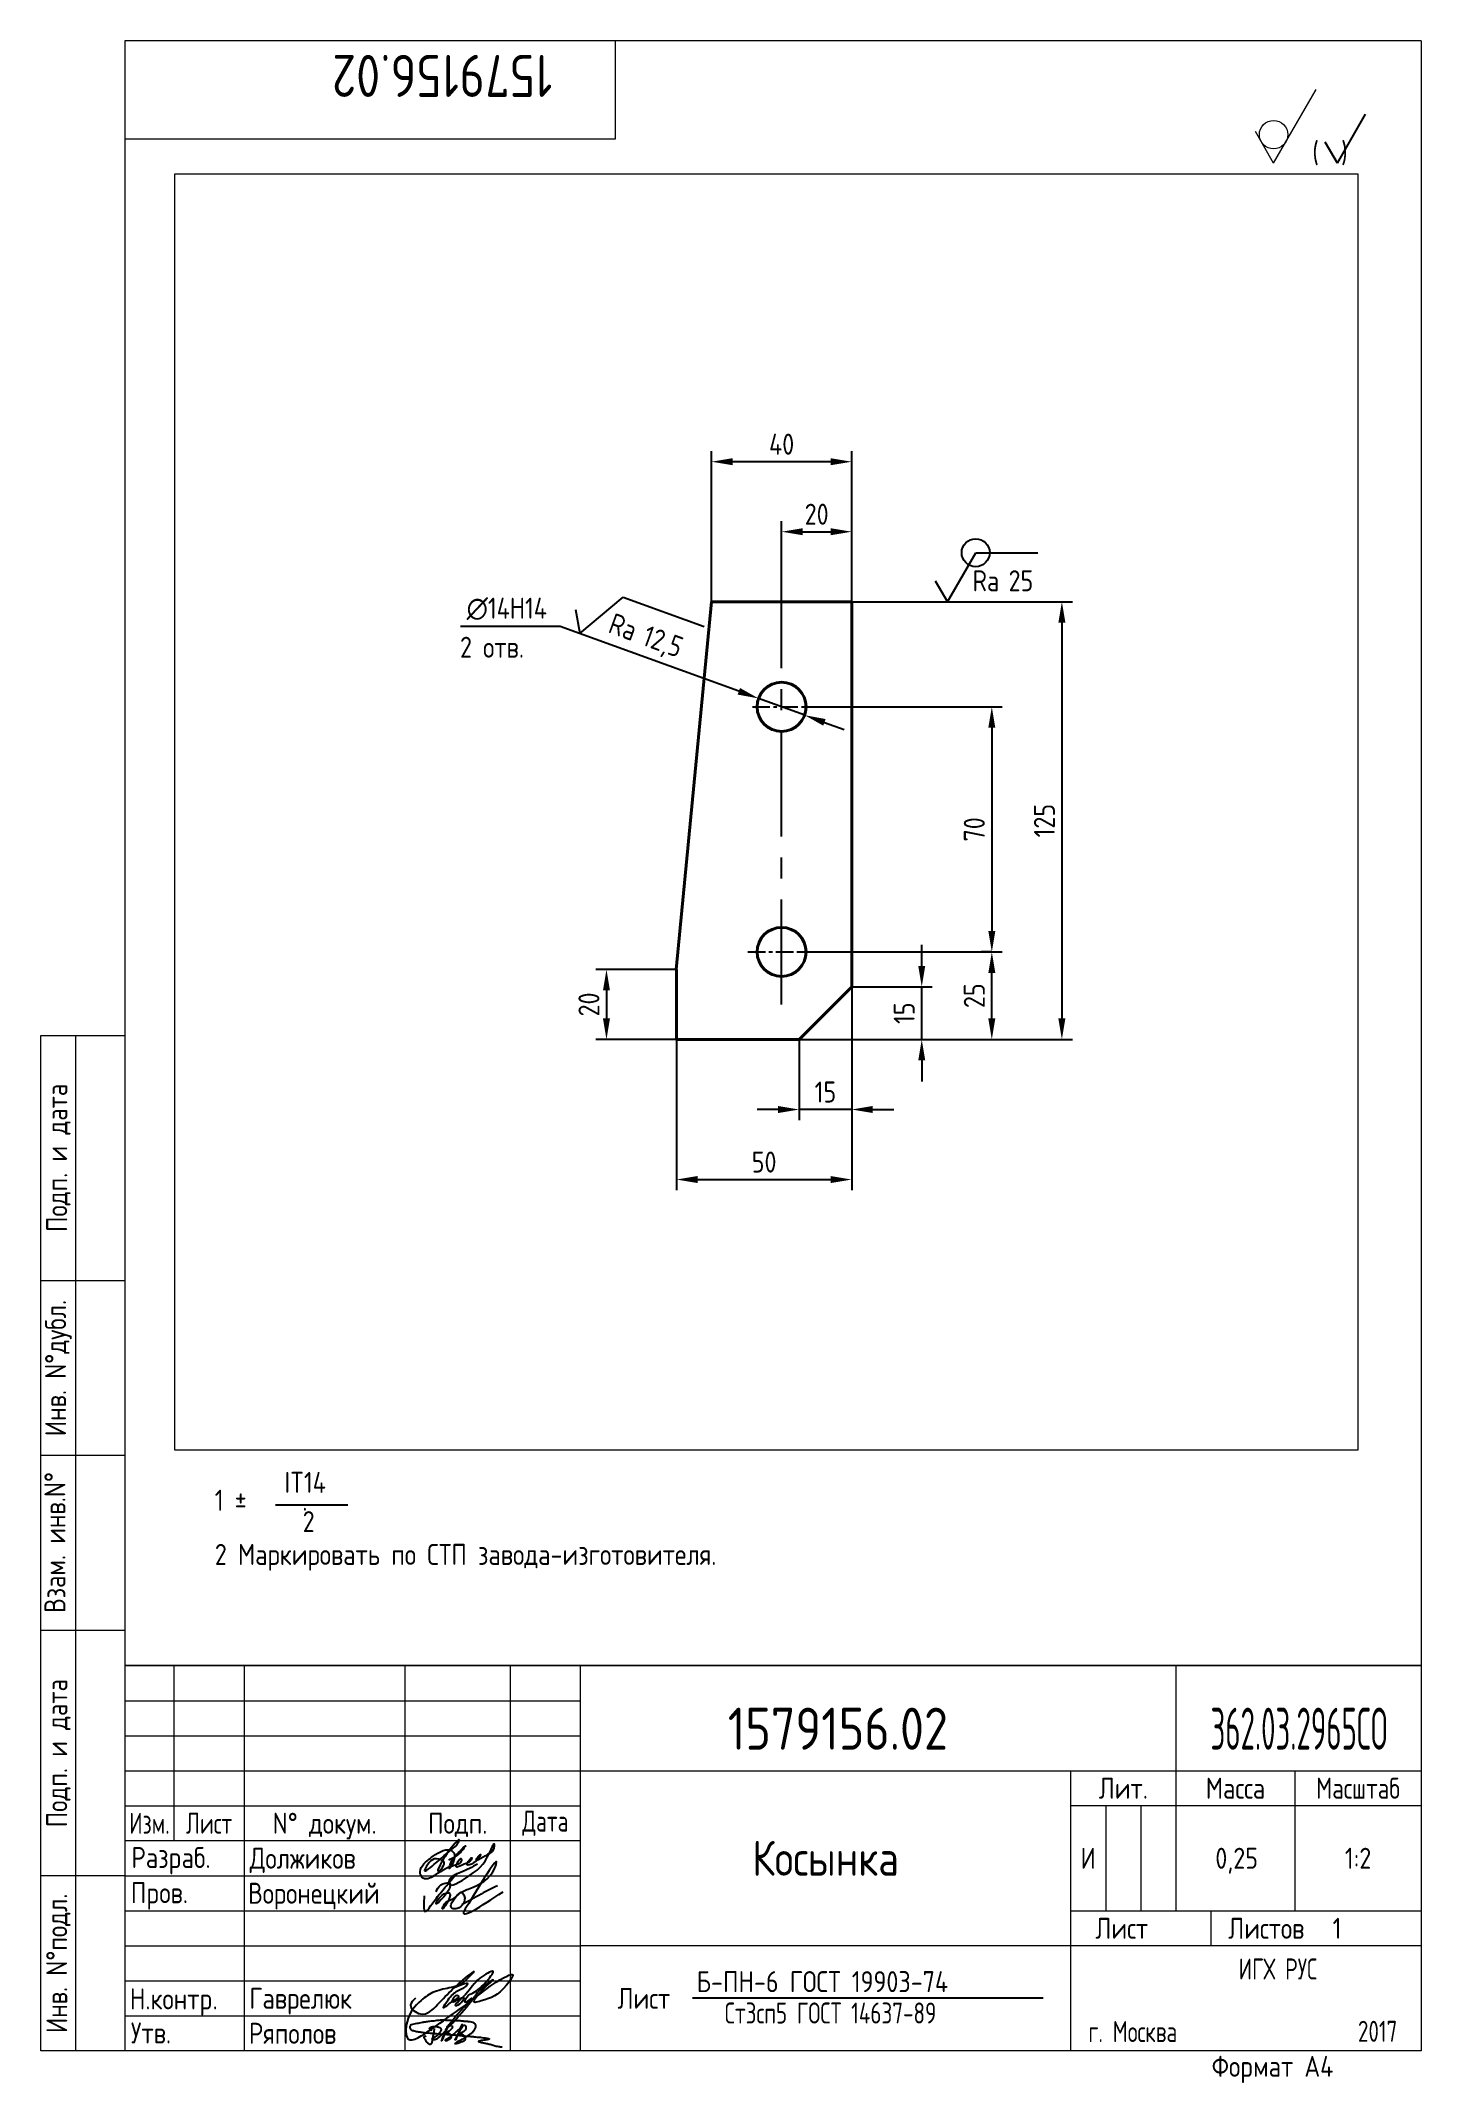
# Paper-space layout 'Лист1 (2)' of a CAD drawing. Header units: millimetres. Extents: x 12 to 209, y -1 to 291.
# The model-space entities are those that its viewports show. They can reach past a viewport. Long polylines and large blocks are cut down to what shows.
import ezdxf
from ezdxf.enums import TextEntityAlignment as Align

# ---------------------------------------------------------------- set-up
doc = ezdxf.new("R2010")
doc.units = ezdxf.units.MM
doc.linetypes.add('CENTER', pattern=[2, 1.25, -0.25, 0.25, -0.25])
doc.layers.add('AM_VIEWS', color=1, linetype='Continuous', lineweight=25, plot=False)
for name, color, linetype in [('Bord', 1, 'Continuous'), ('CEN', 5, 'CENTER'), ('DIM', 7, 'Continuous'), ('HATCH', 2, 'Continuous'), ('Text', 3, 'Continuous'), ('Textb', 6, 'Continuous')]:
    doc.layers.add(name, color=color, linetype=linetype)
doc.layers.add('Cont', color=6, linetype='Continuous', lineweight=40)
doc.styles.add('Style1', font='romans.shx', dxfattribs={"width": 0.8})
doc.dimstyles.new('LIN2', dxfattribs={"dimscale": 2, "dimtxt": 3, "dimasz": 3, "dimexe": 1.5, "dimexo": 0, "dimgap": 1, "dimtad": 1, "dimdec": 0, "dimzin": 12, "dimdsep": 46, "dimtxsty": 'Style1', "dimcen": 0, "dimclrt": 3, "dimadec": 0, "dimazin": 0, "dimtfac": 1, "dimtdec": 0, "dimtofl": 0, "dimtmove": 1, "dimatfit": 3, "dimfxl": 1, "dimtolj": 1, "dimtzin": 12, "dimarcsym": 0})
doc.dimstyles.new('LIN_2', dxfattribs={"dimscale": 2, "dimtxt": 3, "dimasz": 3, "dimexe": 1.5, "dimexo": 0, "dimgap": 1, "dimtad": 1, "dimzin": 13, "dimdsep": 46, "dimtxsty": 'Style1', "dimcen": 0, "dimclrt": 3, "dimadec": 0, "dimazin": 0, "dimtfac": 1, "dimtmove": 0, "dimatfit": 3, "dimfxl": 1, "dimtolj": 1, "dimtzin": 13, "dimarcsym": 0})

# ---------------------------------------------------------------- blocks, each defined once
blk = doc.blocks.new('A4')
at = {"layer": 'Bord', "lineweight": 18}
for p, q in [((20, 55), (85, 55)), ((20, 50), (85, 50)), ((20, 45), (85, 45)), ((160, 40), (160, 25)), ((165, 40), (165, 25)), ((20, 30), (85, 30)), ((20, 25), (85, 25)), ((20, 20), (85, 20)), ((20, 15), (85, 15)), ((20, 10), (85, 10))]:
    blk.add_line(p, q, dxfattribs=at)
at = {"layer": 'Cont', "lineweight": 18}
for p, q in [((205, 292), (20, 292)), ((20, 292), (20, 5)), ((90, 278), (90, 292)), ((205, 292), (205, 5)), ((20, 278), (90, 278)), ((8, 5), (8, 150)), ((8, 150), (20, 150)), ((13, 5), (13, 150)), ((8, 115), (20, 115)), ((20, 90), (8, 90)), ((20, 65), (8, 65)), ((205, 60), (20, 60)), ((20, 60), (205, 60)), ((27, 60), (27, 35)), ((37, 60), (37, 5)), ((60, 5), (60, 60)), ((75, 60), (75, 5)), ((85, 5), (85, 60)), ((170, 60), (170, 25)), ((85, 45), (205, 45)), ((155, 5), (155, 45)), ((187, 25), (187, 45)), ((20, 40), (85, 40)), ((205, 40), (155, 40)), ((85, 35), (20, 35)), ((20, 30), (8, 30)), ((155, 25), (205, 25)), ((175, 25), (175, 20)), ((205, 20), (85, 20)), ((20, 5), (8, 5)), ((205, 5), (20, 5))]:
    blk.add_line(p, q, dxfattribs=at)
at = {"layer": 'Text', "lineweight": 18, "style": 'Style1', "width": 0.8}
for s, p in [('Подп. и дата', (10.5, 132.5)), ('Инв. N%%dдубл.', (10.5, 102.5)), ('Взам. инв.N%%d ', (10, 78.38)), ('Подп. и дата', (10.5, 47.5)), ('Инв. N%%dподл.', (10.5, 17.5))]:
    blk.add_text(s, height=3, rotation=90, dxfattribs=at).set_placement(p, align=Align.MIDDLE)
at = {"layer": 'Text', "lineweight": 18, "style": 'Style1'}
for s, width, p in [('Лит.', 0.8, (162.5, 42.5)), ('Масса', 0.8, (178.5, 42.5)), ('Масштаб', 0.75, (196, 42.5)), ('Изм.', 0.7, (23.5, 37.5)), ('Лист', 0.7, (32, 37.5)), ('N%%d докум.', 0.8, (48.5, 37.5)), ('Подп.', 0.8, (67.5, 37.5)), ('Лист', 0.8, (162.27, 22.5)), ('Листов', 0.8, (182.9, 22.5))]:
    blk.add_text(s, height=3, dxfattribs=dict(at, width=width)).set_placement(p, align=Align.MIDDLE_CENTER)
at = {"layer": 'Text', "lineweight": 18, "style": 'Style1', "width": 0.7}
for s, p in [('Дата', (80, 37.5)), ('ИГХ РУС', (184.57, 16.69))]:
    blk.add_text(s, height=3, dxfattribs=at).set_placement(p, align=Align.MIDDLE)
at = {"layer": 'Text', "lineweight": 18, "style": 'Style1'}
for s, width, p in [('Разpаб.', 0.8, (20.92, 31.1)), ('Пpов.', 0.8, (20.84, 26.08)), ('Н.контp.', 0.8, (20.7, 10.92)), ('Утв.', 0.8, (20.84, 6.06)), ('г. Москва', 0.7, (157.51, 6.25)), ('Фоpмат А4', 0.8, (175.11, 1.29))]:
    blk.add_text(s, height=3, dxfattribs=dict(at, width=width)).set_placement(p)
for tag, p, width in [('ФИО', (39, 31), 0.8), ('ФИО', (39, 26), 0.8), ('ГОСТ_СОРТАМЕНТА', (98.19, 14), 0.8), ('ФИО', (39, 11), 0.8), ('ФИО', (39, 6), 0.8), ('200', (192.85, 6.29), 0.7)]:
    blk.add_attdef(tag, p, '', height=3, dxfattribs=dict(at, width=width))
at = {"layer": 'Text', "lineweight": 18, "style": 'Style1', "width": 0.8}
for tag, p in [('И', (157.49, 32.5)), ('700', (178.5, 32.5)), ('1:20', (196, 32.5))]:
    blk.add_attdef(tag, text='', height=3, dxfattribs=at).set_placement(p, align=Align.MIDDLE)
blk.add_attdef('Сборочный_чертеж', text='', height=3, dxfattribs=at).set_placement((120, 21.3), align=Align.CENTER)
for tag, p in [('1', (171.12, 22.5)), ('2', (193, 22.5))]:
    blk.add_attdef(tag, text='', height=3, dxfattribs=at).set_placement(p, align=Align.MIDDLE_CENTER)
blk.add_attdef('ЛИСТ', text='', height=3, dxfattribs=at).set_placement((85.99, 12.5), align=Align.MIDDLE_LEFT)
at = {"layer": 'Text', "lineweight": 18, "style": 'Style1', "width": 0.7}
blk.add_attdef('%%OГОСТ_ТЕХ._ТРЕБОВАНИЙ', text='', height=3, dxfattribs=at).set_placement((98.19, 8), align=Align.BOTTOM_LEFT)
at = {"layer": 'Textb', "lineweight": 18, "style": 'Style1', "width": 0.8}
blk.add_attdef('1234567', (81, 290), '', height=6, rotation=180, dxfattribs=at)
blk.add_attdef('1234567', (123.4, 48), '', height=6, dxfattribs=at)
for tag, height, p in [('123ХЯ', 6, (183.62, 48)), ('НАИМЕНОВАНИЕ', 5, (120, 30))]:
    blk.add_attdef(tag, text='', height=height, dxfattribs=at).set_placement(p, align=Align.CENTER)
blk = doc.blocks.new('sherISO_12')
at = {"layer": 'Cont', "lineweight": 18}
for q in [(-15, -6.96), (-23.66, -12.96)]:
    blk.add_line((-21.06, -17.46), q, dxfattribs=at)
blk.add_circle((-21.06, -13.39), 2.03, dxfattribs=at)
at = {"layer": 'Text'}
for q in [(-7.92, -10.46), (-13.69, -14.46)]:
    blk.add_line((-11.96, -17.46), q, dxfattribs=at)
at = {"layer": 'Text', "style": 'Style1', "width": 0.8}
blk.add_text('(  )', height=3, dxfattribs=at).set_placement((-15.53, -17.46))
blk = doc.blocks.new('A$C63F45750')
at = {"layer": 'Text'}
for points, knots in [([(3.17, 2.37), (3.12, 2.38), (3.04, 2.41), (2.94, 2.5), (2.85, 2.57), (2.79, 2.69), (2.87, 2.77), (2.99, 2.84), (3.16, 2.89), (3.36, 2.93), (3.6, 2.95), (3.82, 2.92), (4.05, 2.87), (4.25, 2.78), (4.45, 2.63), (4.46, 2.42), (4.38, 2.26), (4.28, 2.1), (4.17, 1.94), (4.03, 1.78), (3.89, 1.62), (3.75, 1.52), (3.63, 1.43), (3.49, 1.36), (3.35, 1.3), (3.24, 1.25), (3.16, 1.21), (3.12, 1.15), (3.19, 1.1), (3.27, 1.09), (3.4, 1.07), (3.55, 1.07), (3.72, 1.12), (3.92, 1.19), (4.1, 1.34), (4.26, 1.51), (4.44, 1.65), (4.59, 1.81), (4.74, 1.93), (4.84, 2.04), (4.93, 2.14), (5.07, 2.29), (5.19, 2.53), (5.28, 2.68), (5.35, 2.96), (5.23, 2.66), (5.2, 2.44), (5.04, 2.09), (4.95, 1.81), (4.86, 1.57), (4.75, 1.31), (4.67, 1.12), (4.46, 0.78), (4.62, 1.17), (4.71, 1.45), (4.88, 1.74), (5.01, 2), (5.08, 2.19), (5.19, 2.4), (5.32, 2.58), (5.4, 2.75), (5.52, 2.89), (5.65, 3.04), (5.85, 3.1), (6.02, 3.03), (6.08, 2.87), (6.03, 2.7), (5.9, 2.51), (5.7, 2.37), (5.55, 2.23), (5.4, 2.17), (5.31, 2.12), (5.12, 2.09), (5.35, 2.07), (5.48, 2), (5.64, 1.93), (5.75, 1.8), (5.85, 1.67), (5.89, 1.54), (5.89, 1.37), (5.8, 1.2), (5.63, 1.06), (5.41, 0.94), (5.23, 0.86), (5.02, 0.92), (5.13, 1.1), (5.28, 1.16), (5.44, 1.27), (5.61, 1.36), (5.74, 1.46), (5.86, 1.53), (5.95, 1.61), (6.05, 1.69), (6.15, 1.77), (6.28, 1.87), (6.46, 2.02), (6.65, 2.19), (6.83, 2.37), (6.98, 2.49), (7.11, 2.61), (7.2, 2.74), (7.32, 2.84), (7.42, 2.97), (7.48, 3.08), (7.48, 3.27), (7.34, 3.08), (7.28, 2.94), (7.18, 2.69), (7.1, 2.46), (7, 2.22), (6.93, 1.98), (6.83, 1.78), (6.73, 1.55), (6.67, 1.34), (6.6, 1.14), (6.56, 1.03), (6.39, 0.99), (6.62, 1.33), (6.75, 1.54), (6.93, 1.87), (7.05, 2.08), (7.18, 2.32), (7.33, 2.6), (7.47, 2.89), (7.6, 3.07), (7.79, 3.18), (7.95, 3.01), (8, 2.81), (7.99, 2.62), (7.94, 2.46), (7.83, 2.33), (7.69, 2.22), (7.53, 2.11), (7.37, 2.03), (7.21, 1.99), (7.11, 1.97), (6.89, 1.98), (7.07, 1.94), (7.15, 1.9), (7.27, 1.88), (7.39, 1.84), (7.52, 1.81), (7.62, 1.72), (7.7, 1.62), (7.78, 1.51), (7.83, 1.39), (7.87, 1.26), (7.88, 1.13), (7.86, 0.99), (7.75, 0.88), (7.6, 0.77), (7.4, 0.73), (7.19, 0.66), (6.97, 0.55), (6.71, 0.48), (6.57, 0.44), (6.42, 0.42), (6.52, 0.58), (6.61, 0.64), (6.81, 0.78), (7.06, 0.89), (7.33, 1.04), (7.55, 1.16), (7.7, 1.24), (7.84, 1.32), (7.99, 1.43), (8.21, 1.58), (8.48, 1.76), (8.74, 1.95), (8.97, 2.12), (9.1, 2.29), (9.23, 2.44), (9.3, 2.6), (9.37, 2.74), (9.42, 2.92), (9.45, 3.13), (9.21, 3.48), (8.67, 3.59), (8.09, 3.63), (7.57, 3.66), (7.06, 3.74), (6.57, 3.75), (6.09, 3.74), (5.67, 3.78), (5.28, 3.78), (4.96, 3.81), (4.65, 3.83), (4.31, 3.82), (3.97, 3.79), (3.61, 3.74), (3.22, 3.67), (2.86, 3.66), (2.53, 3.61), (2.18, 3.52), (1.78, 3.54), (1.38, 3.37), (0.96, 3.35), (0.58, 3.24), (0.25, 3.19), (0.03, 3.06), (-0.03, 2.83), (0.02, 2.6), (0.26, 2.38), (0.59, 2.33), (1, 2.2), (1.48, 2.15), (1.93, 2.05), (2.35, 2.02), (2.72, 2.01), (3.11, 1.94), (3.68, 1.94), (4.25, 1.83), (4.91, 1.87), (5.53, 1.76), (6.13, 1.72), (6.73, 1.71), (7.32, 1.62), (7.99, 1.55), (8.64, 1.54), (9.16, 1.46), (9.61, 1.42), (10.03, 1.4), (10.41, 1.32), (10.73, 1.29), (11.01, 1.24), (11.18, 1.23), (11.42, 1.14), (11.18, 1.06), (11.01, 1.03), (10.71, 0.98), (10.37, 0.92), (10.1, 0.91), (9.65, 0.75), (10.22, 0.67), (10.54, 0.59), (11.08, 0.47), (11.61, 0.35), (12.17, 0.15), (12.64, 0.08), (12.98, 0.03), (13.11, 0.01), (13.18, 0)], [0, 0, 0, 0, 0.153866, 0.270441, 0.388867, 0.510533, 0.592156, 0.71333, 0.90842, 1.11344, 1.349254, 1.61246, 1.782219, 2.047249, 2.291879, 2.451528, 2.651081, 2.806158, 3.017979, 3.227348, 3.462381, 3.633009, 3.75766, 3.920516, 4.080796, 4.214529, 4.291786, 4.349969, 4.397594, 4.50822, 4.594826, 4.799244, 4.954392, 5.128468, 5.437537, 5.632649, 5.842485, 6.094987, 6.293219, 6.410959, 6.551192, 6.687808, 7.022147, 7.294342, 7.425356, 7.52079, 7.946481, 8.313051, 8.59833, 8.833695, 9.090496, 9.427695, 9.601191, 9.883219, 10.093306, 10.673943, 10.798776, 10.974628, 11.287247, 11.486184, 11.648652, 11.848902, 12.027194, 12.25348, 12.40059, 12.537783, 12.716293, 12.91523, 13.208551, 13.438489, 13.549668, 13.67779, 13.77127, 13.930001, 14.029091, 14.272112, 14.434836, 14.547084, 14.739051, 14.830983, 15.061241, 15.268922, 15.500489, 15.788979, 15.879568, 16.024283, 16.221854, 16.418714, 16.593102, 16.783247, 16.91018, 17.018213, 17.135263, 17.278205, 17.430482, 17.620087, 17.979626, 18.191789, 18.388716, 18.565718, 18.714854, 18.857929, 19.039974, 19.171375, 19.283034, 19.400085, 19.618058, 19.882245, 20.150781, 20.377854, 20.649532, 20.89723, 21.042543, 21.40016, 21.557817, 21.667145, 21.752781, 21.926256, 22.412297, 22.813145, 22.961412, 23.171289, 23.607257, 23.940428, 24.110007, 24.291214, 24.48084, 24.697609, 24.904078, 25.034245, 25.218018, 25.407651, 25.573473, 25.787447, 25.930292, 26.051316, 26.18846, 26.285312, 26.406799, 26.52425, 26.630463, 26.793722, 26.898606, 27.029313, 27.171012, 27.314101, 27.419918, 27.580557, 27.709367, 27.829268, 28.024364, 28.266961, 28.41242, 28.705761, 28.989137, 29.187748, 29.233768, 29.332802, 29.529535, 29.667094, 30.039923, 30.332117, 30.61061, 30.769982, 30.856778, 31.109923, 31.313488, 31.656425, 32.066331, 32.296628, 32.49714, 32.710276, 32.891468, 33.014834, 33.177747, 33.444503, 33.618009, 34.409008, 34.914636, 35.419802, 35.95397, 36.458179, 36.88069, 37.388403, 37.738353, 38.034261, 38.353468, 38.693154, 39.037638, 39.391136, 39.787481, 40.203773, 40.488977, 40.784975, 41.26625, 41.668005, 42.070065, 42.499388, 42.869834, 43.079573, 43.213439, 43.554591, 43.717296, 44.153724, 44.506336, 45.019111, 45.587859, 45.90191, 46.270392, 46.703958, 47.093115, 47.952647, 48.44014, 49.079253, 49.808223, 50.268654, 50.851051, 51.604831, 52.298429, 52.776925, 53.1907, 53.661988, 54.042386, 54.348524, 54.616841, 54.853814, 54.983777, 55.126096, 55.333328, 55.613101, 56.008732, 56.315809, 56.59982, 56.87931, 57.399251, 57.889617, 58.432507, 59.066698, 59.660314, 59.862668, 60.07277, 60.07277, 60.07277, 60.07277]), ([(2.31, 1.53), (2.26, 1.52), (2.17, 1.51), (2.06, 1.48), (1.93, 1.38), (2.07, 1.25), (2.14, 1.11), (2.26, 0.93), (2.39, 0.72), (2.57, 0.54), (2.71, 0.44), (2.86, 0.4), (3.02, 0.43), (3.14, 0.54), (3.21, 0.79), (3.25, 1.07), (3.31, 1.4), (3.35, 1.67), (3.38, 1.92), (3.47, 2.19), (3.5, 2.43), (3.54, 2.59), (3.56, 2.64)], [0, 0, 0, 0, 0.15847, 0.269731, 0.363591, 0.555514, 0.688037, 0.848606, 1.204359, 1.433632, 1.58673, 1.729549, 1.880686, 2.057874, 2.19169, 2.63505, 2.928153, 3.184121, 3.441863, 3.696117, 4.025873, 4.178055, 4.178055, 4.178055, 4.178055])]:
    blk.add_open_spline(points, degree=3, knots=knots, dxfattribs=at)
blk = doc.blocks.new('*D14')
at = {"layer": 'Defpoints', "color": 0, "transparency": 16777216}
for p in [(1988.07, 1054.43), (2041.71, 984.43), (2041.71, 984.43)]:
    blk.add_point(p, dxfattribs=at)
at = {"layer": 'DIM', "color": 0, "lineweight": -2, "transparency": 16777216}
for p, q in [((1988.07, 1054.43), (2044.71, 1054.43)), ((2041.71, 1048.43), (2041.71, 990.43)), ((2041.71, 984.43), (2038.71, 984.43))]:
    blk.add_line(p, q, dxfattribs=at)
at = {"layer": 'DIM', "color": 0, "transparency": 16777216}
for points in [[(2040.71, 1048.43), (2042.71, 1048.43), (2041.71, 1054.43)], [(2040.71, 990.43), (2042.71, 990.43), (2041.71, 984.43)]]:
    blk.add_solid(points, dxfattribs=at)
at = {"layer": 'DIM', "color": 3, "transparency": 16777216, "insert": (2036.71, 1019.43), "char_height": 6, "attachment_point": 5, "rotation": 90, "style": 'Style1'}
blk.add_mtext('\\A1;70', dxfattribs=at)
blk = doc.blocks.new('*D10')
at = {"layer": 'Defpoints', "color": 0, "transparency": 16777216}
for p in [(2001.71, 1084.43), (2041.71, 959.43), (2061.71, 959.43)]:
    blk.add_point(p, dxfattribs=at)
at = {"layer": 'DIM', "color": 0, "lineweight": -2, "transparency": 16777216}
for p, q in [((2001.71, 1084.43), (2064.71, 1084.43)), ((2061.71, 1078.43), (2061.71, 965.43)), ((2041.71, 959.43), (2064.71, 959.43))]:
    blk.add_line(p, q, dxfattribs=at)
at = {"layer": 'DIM', "color": 0, "transparency": 16777216}
for points in [[(2060.71, 1078.43), (2062.71, 1078.43), (2061.71, 1084.43)], [(2060.71, 965.43), (2062.71, 965.43), (2061.71, 959.43)]]:
    blk.add_solid(points, dxfattribs=at)
at = {"layer": 'DIM', "color": 3, "transparency": 16777216, "insert": (2056.71, 1021.93), "char_height": 6, "attachment_point": 5, "rotation": 90, "style": 'Style1'}
blk.add_mtext('\\A1;125', dxfattribs=at)
blk = doc.blocks.new('*D8')
at = {"layer": 'Defpoints', "color": 0, "transparency": 16777216}
for p in [(1975.13, 1056.82), (1988.29, 1052.04)]:
    blk.add_point(p, dxfattribs=at)
at = {"layer": 'DIM', "color": 0, "lineweight": -2, "transparency": 16777216}
for p, q in [((1918.52, 1077.4), (1890.01, 1077.4)), ((1969.49, 1058.87), (1918.52, 1077.4)), ((1988.29, 1052.04), (1975.13, 1056.82)), ((1993.93, 1049.99), (1999.57, 1047.94))]:
    blk.add_line(p, q, dxfattribs=at)
at = {"layer": 'DIM', "color": 0, "transparency": 16777216}
for points in [[(1969.84, 1059.81), (1969.15, 1057.93), (1975.13, 1056.82)], [(1994.27, 1050.93), (1993.59, 1049.05), (1988.29, 1052.04)]]:
    blk.add_solid(points, dxfattribs=at)
at = {"layer": 'DIM', "color": 3, "transparency": 16777216, "insert": (1903.26, 1082.4), "char_height": 6, "attachment_point": 5, "style": 'Style1'}
blk.add_mtext('\\A1;∅14H14', dxfattribs=at)
blk = doc.blocks.new('*D13')
at = {"layer": 'Defpoints', "color": 0, "transparency": 16777216}
for p in [(1951.71, 979.43), (1931.71, 959.43), (1951.71, 959.43)]:
    blk.add_point(p, dxfattribs=at)
at = {"layer": 'DIM', "color": 0, "lineweight": -2, "transparency": 16777216}
for p, q in [((1951.71, 979.43), (1928.71, 979.43)), ((1931.71, 973.43), (1931.71, 965.43)), ((1951.71, 959.43), (1928.71, 959.43))]:
    blk.add_line(p, q, dxfattribs=at)
at = {"layer": 'DIM', "color": 0, "transparency": 16777216}
for points in [[(1930.71, 973.43), (1932.71, 973.43), (1931.71, 979.43)], [(1930.71, 965.43), (1932.71, 965.43), (1931.71, 959.43)]]:
    blk.add_solid(points, dxfattribs=at)
at = {"layer": 'DIM', "color": 3, "transparency": 16777216, "insert": (1926.71, 969.43), "char_height": 6, "attachment_point": 5, "rotation": 90, "style": 'Style1'}
blk.add_mtext('\\A1;20', dxfattribs=at)
blk = doc.blocks.new('*D16')
at = {"layer": 'Defpoints', "color": 0, "transparency": 16777216}
for p in [(2001.71, 974.43), (2021.71, 974.43), (1986.71, 959.43)]:
    blk.add_point(p, dxfattribs=at)
at = {"layer": 'DIM', "color": 0, "lineweight": -2, "transparency": 16777216}
for p, q in [((2021.71, 980.43), (2021.71, 986.43)), ((2001.71, 974.43), (2024.71, 974.43)), ((2021.71, 959.43), (2021.71, 974.43)), ((1986.71, 959.43), (2024.71, 959.43)), ((2021.71, 953.43), (2021.71, 947.43))]:
    blk.add_line(p, q, dxfattribs=at)
at = {"layer": 'DIM', "color": 0, "transparency": 16777216}
for points in [[(2020.71, 980.43), (2022.71, 980.43), (2021.71, 974.43)], [(2020.71, 953.43), (2022.71, 953.43), (2021.71, 959.43)]]:
    blk.add_solid(points, dxfattribs=at)
at = {"layer": 'DIM', "color": 3, "transparency": 16777216, "insert": (2016.71, 966.93), "char_height": 6, "attachment_point": 5, "rotation": 90, "style": 'Style1'}
blk.add_mtext('\\A1;15', dxfattribs=at)
blk = doc.blocks.new('*D15')
at = {"layer": 'Defpoints', "color": 0, "transparency": 16777216}
for p in [(2001.71, 974.43), (1986.71, 959.43), (1986.71, 939.43)]:
    blk.add_point(p, dxfattribs=at)
at = {"layer": 'DIM', "color": 0, "lineweight": -2, "transparency": 16777216}
for p, q in [((2001.71, 974.43), (2001.71, 936.43)), ((1986.71, 959.43), (1986.71, 936.43)), ((1980.71, 939.43), (1974.71, 939.43)), ((2001.71, 939.43), (1986.71, 939.43)), ((2007.71, 939.43), (2013.71, 939.43))]:
    blk.add_line(p, q, dxfattribs=at)
at = {"layer": 'DIM', "color": 0, "transparency": 16777216}
for points in [[(1980.71, 940.43), (1980.71, 938.43), (1986.71, 939.43)], [(2007.71, 940.43), (2007.71, 938.43), (2001.71, 939.43)]]:
    blk.add_solid(points, dxfattribs=at)
at = {"layer": 'DIM', "color": 3, "transparency": 16777216, "insert": (1994.21, 944.43), "char_height": 6, "attachment_point": 5, "style": 'Style1'}
blk.add_mtext('\\A1;15', dxfattribs=at)
blk = doc.blocks.new('*D11')
at = {"layer": 'Defpoints', "color": 0, "transparency": 16777216}
for p in [(1986.71, 984.43), (2041.71, 984.43), (1986.71, 959.43)]:
    blk.add_point(p, dxfattribs=at)
at = {"layer": 'DIM', "color": 0, "lineweight": -2, "transparency": 16777216}
for p, q in [((1986.71, 984.43), (2044.71, 984.43)), ((2041.71, 965.43), (2041.71, 978.43)), ((1986.71, 959.43), (2044.71, 959.43))]:
    blk.add_line(p, q, dxfattribs=at)
at = {"layer": 'DIM', "color": 0, "transparency": 16777216}
for points in [[(2040.71, 978.43), (2042.71, 978.43), (2041.71, 984.43)], [(2040.71, 965.43), (2042.71, 965.43), (2041.71, 959.43)]]:
    blk.add_solid(points, dxfattribs=at)
at = {"layer": 'DIM', "color": 3, "transparency": 16777216, "insert": (2036.71, 971.93), "char_height": 6, "attachment_point": 5, "rotation": 90, "style": 'Style1'}
blk.add_mtext('\\A1;25', dxfattribs=at)
blk = doc.blocks.new('*D12')
at = {"layer": 'Defpoints', "color": 0, "transparency": 16777216}
for p in [(1951.71, 959.43), (2001.71, 939.43), (2001.71, 919.43)]:
    blk.add_point(p, dxfattribs=at)
at = {"layer": 'DIM', "color": 0, "lineweight": -2, "transparency": 16777216}
for p, q in [((1951.71, 959.43), (1951.71, 916.43)), ((2001.71, 939.43), (2001.71, 916.43)), ((1957.71, 919.43), (1995.71, 919.43))]:
    blk.add_line(p, q, dxfattribs=at)
at = {"layer": 'DIM', "color": 0, "transparency": 16777216}
for points in [[(1957.71, 920.43), (1957.71, 918.43), (1951.71, 919.43)], [(1995.71, 920.43), (1995.71, 918.43), (2001.71, 919.43)]]:
    blk.add_solid(points, dxfattribs=at)
at = {"layer": 'DIM', "color": 3, "transparency": 16777216, "insert": (1976.71, 924.43), "char_height": 6, "attachment_point": 5, "style": 'Style1'}
blk.add_mtext('\\A1;50', dxfattribs=at)
blk = doc.blocks.new('A$C6CF913E7')
at = {"layer": 'Text'}
blk.add_circle((0, 0), 2, dxfattribs=at)
blk = doc.blocks.new('sherISO_07')
at = {"layer": 'Text'}
blk.add_line((4.04, 7), (12.93, 7), dxfattribs=at)
blk.add_lwpolyline([(-1.73, 3), (0, 0), (4.04, 7)], dxfattribs=at)
blk.add_blockref('A$C6CF913E7', (4.04, 7))
at = {"layer": 'Text', "style": 'Style1', "width": 0.8}
blk.add_text('Ra', height=3, dxfattribs=at).set_placement((3.58, 1.5))
blk.add_attdef('25', (8.73, 1.5), '', height=3, dxfattribs=at)
blk = doc.blocks.new('*D17')
at = {"layer": 'Defpoints', "color": 0, "transparency": 16777216}
for p in [(1961.71, 1124.43), (1961.71, 1084.43), (2001.71, 1084.43)]:
    blk.add_point(p, dxfattribs=at)
at = {"layer": 'DIM', "color": 0, "lineweight": -2, "transparency": 16777216}
for p, q in [((1961.71, 1084.43), (1961.71, 1127.43)), ((2001.71, 1084.43), (2001.71, 1127.43)), ((1995.71, 1124.43), (1967.71, 1124.43))]:
    blk.add_line(p, q, dxfattribs=at)
at = {"layer": 'DIM', "color": 0, "transparency": 16777216}
for points in [[(1967.71, 1125.43), (1967.71, 1123.43), (1961.71, 1124.43)], [(1995.71, 1125.43), (1995.71, 1123.43), (2001.71, 1124.43)]]:
    blk.add_solid(points, dxfattribs=at)
at = {"layer": 'DIM', "color": 3, "transparency": 16777216, "insert": (1981.71, 1129.43), "char_height": 6, "attachment_point": 5, "style": 'Style1'}
blk.add_mtext('\\A1;40', dxfattribs=at)
blk = doc.blocks.new('*D9')
at = {"layer": 'Defpoints', "color": 0, "transparency": 16777216}
for p in [(2001.71, 1104.43), (2001.71, 1084.43), (1981.71, 1067.01)]:
    blk.add_point(p, dxfattribs=at)
at = {"layer": 'DIM', "color": 0, "lineweight": -2, "transparency": 16777216}
for p, q in [((1981.71, 1067.01), (1981.71, 1107.43)), ((1987.71, 1104.43), (1995.71, 1104.43)), ((2001.71, 1084.43), (2001.71, 1107.43))]:
    blk.add_line(p, q, dxfattribs=at)
at = {"layer": 'DIM', "color": 0, "transparency": 16777216}
for points in [[(1987.71, 1105.43), (1987.71, 1103.43), (1981.71, 1104.43)], [(1995.71, 1105.43), (1995.71, 1103.43), (2001.71, 1104.43)]]:
    blk.add_solid(points, dxfattribs=at)
at = {"layer": 'DIM', "color": 3, "transparency": 16777216, "insert": (1991.71, 1109.43), "char_height": 6, "attachment_point": 5, "style": 'Style1'}
blk.add_mtext('\\A1;20', dxfattribs=at)
blk = doc.blocks.new('sherISO_01')
at = {"layer": 'Text'}
blk.add_line((4.04, 7), (16.36, 7), dxfattribs=at)
blk.add_lwpolyline([(-1.73, 3), (0, 0), (4.04, 7)], dxfattribs=at)
at = {"layer": 'Text', "style": 'Style1', "width": 0.8}
blk.add_text('Ra', height=3, dxfattribs=at).set_placement((3.58, 1.5))
blk.add_attdef('12,5', (8.73, 1.5), '', height=3, dxfattribs=at)

msp = doc.modelspace()

# ---------------------------------------------------------------- linework, layer by layer
at = {"color": 0, "linetype": 'ByBlock'}
msp.add_line((2021.713, 959.427), (2044.713, 959.427), dxfattribs=at)
at = {"layer": 'CEN', "ltscale": 6}
msp.add_line((1981.713, 969.427), (1981.713, 1071.816), dxfattribs=at)
at = {"layer": 'CEN'}
for p, q in [((1973.359, 1054.427), (1990.066, 1054.427)), ((1972.063, 984.427), (1991.363, 984.427))]:
    msp.add_line(p, q, dxfattribs=at)
at = {"layer": 'Cont'}
for p, q in [((1951.637, 979.434), (1961.713, 1084.427)), ((1961.713, 1084.427), (2001.713, 1084.427)), ((2001.713, 974.427), (2001.713, 1084.427)), ((1951.713, 959.427), (1951.713, 979.427)), ((2001.713, 974.427), (1986.713, 959.427)), ((1951.713, 959.427), (1986.713, 959.427))]:
    msp.add_line(p, q, dxfattribs=at)
for centre in [(1981.713, 1054.427), (1981.713, 984.427)]:
    msp.add_circle(centre, 7, dxfattribs=at)

# ---------------------------------------------------------------- block references
at = {"layer": 'DIM', "xscale": 2, "yscale": 2, "zscale": 2}
msp.add_blockref('sherISO_07', (2029.031, 1084.427), dxfattribs=at).add_auto_attribs({'25': '25'})
at = {"layer": 'DIM', "xscale": 2.0000000000013562, "yscale": 2, "zscale": 2, "rotation": 340.01532242143514}
msp.add_blockref('sherISO_01', (1924.093, 1075.367), dxfattribs=at).add_auto_attribs({'12,5': '12,5'})

# ---------------------------------------------------------------- texts
at = {"layer": 'DIM', "color": 3, "style": 'Style1', "width": 0.8}
msp.add_text('2 отв.', height=6, dxfattribs=at).set_placement((1889.908, 1068.455))

# ---------------------------------------------------------------- dimensions: what is measured, and where the dimension line sits
at = {"layer": 'DIM'}
dim = msp.add_linear_dim(base=(1961.713, 1124.427), p1=(2001.713, 1084.427), p2=(1961.713, 1084.427), angle=180, dimstyle='LIN2', override={"dimtmove": 0, "dimatfit": 0}, dxfattribs=at)
dim.commit()
dim.dimension.update_dxf_attribs({"geometry": '*D17', "text_midpoint": (1981.713, 1129.427)})
for base, p1, p2, angle, picture, middle in [((2001.713, 1104.427), (1981.713, 1067.008), (2001.713, 1084.427), 180, '*D9', (1991.713, 1109.427)), ((2061.713, 959.427), (2001.713, 1084.427), (2041.713, 959.427), 90, '*D10', (2056.713, 1021.927)), ((2041.713, 984.427), (1988.066, 1054.427), (2041.713, 984.427), 90, '*D14', (2036.713, 1019.427)), ((2021.713, 974.427), (1986.713, 959.427), (2001.713, 974.427), 90, '*D16', (2016.713, 966.927)), ((2041.713, 984.427), (1986.713, 959.427), (1986.713, 984.427), 90, '*D11', (2036.713, 971.927)), ((1931.713, 959.427), (1951.713, 979.427), (1951.713, 959.427), 90, '*D13', (1926.713, 969.427)), ((1986.713, 939.427), (2001.713, 974.427), (1986.713, 959.427), 180, '*D15', (1994.213, 944.427)), ((2001.713, 919.427), (1951.713, 959.427), (2001.713, 939.427), 180, '*D12', (1976.713, 924.427))]:
    dim = msp.add_linear_dim(base=base, p1=p1, p2=p2, angle=angle, dimstyle='LIN_2', dxfattribs=at)
    dim.commit()
    dim.dimension.update_dxf_attribs({"geometry": picture, "text_midpoint": middle})
dim = msp.add_diameter_dim_2p(p1=(1988.291, 1052.035), p2=(1975.134, 1056.819), text='<>H14', dimstyle='LIN_2', override={"dimtoh": 1, "dimatfit": 0}, dxfattribs=at)
dim.commit()
dim.dimension.update_dxf_attribs({"geometry": '*D8', "text_midpoint": (1903.265, 1077.399), "dimtype": 163})

psp = doc.layouts.new('Лист1 (2)')

# ---------------------------------------------------------------- linework, layer by layer
at = {"layer": 'HATCH'}
psp.add_line((105.1, 11.62), (155.16, 11.62), dxfattribs=at)
at = {"layer": 'Text'}
psp.add_line((45.58, 82.01), (55.93, 82.01), dxfattribs=at)
for points, knots in [([(74.43, 30.7), (73.67, 30.29), (72.36, 29.56), (70.48, 28.98), (70.16, 27.05), (75.09, 30.15), (75.42, 30.76), (76.83, 33.78), (76.8, 32.35), (75.92, 32.22), (73.73, 30.75), (75.04, 32.5), (74.51, 30.99), (71.99, 29.88), (73.87, 32.05), (73.33, 30.85), (72.6, 30.88), (70.74, 29.64), (72.08, 31.9), (72.19, 30.8), (70.29, 30.36), (69.02, 29.53), (66.87, 28.18), (65.82, 29.91), (67.33, 31.33), (68.73, 32.29), (70.01, 32.93), (70.98, 32.52), (71.39, 31.53), (70.09, 29.21), (70.78, 31.5), (71.39, 31.95), (73.04, 33.76), (72.04, 32.31), (71.31, 31.77), (70.51, 31.37), (70.27, 31.25)], [0, 0, 0, 0, 2.703743, 4.672825, 5.02799, 7.955933, 13.437489, 13.883188, 14.189441, 16.413959, 17.478513, 18.47964, 18.959294, 20.910841, 22.003091, 22.470554, 23.533771, 24.710748, 26.01626, 26.201331, 27.488187, 30.382065, 32.258784, 33.069724, 35.439902, 37.010787, 38.612861, 39.32109, 39.818865, 41.83144, 42.782113, 44.494961, 45.867914, 46.467245, 48.290622, 49.101188, 49.101188, 49.101188, 49.101188]), ([(68.79, 29.92), (69.2, 30.84), (69.74, 32.02), (72.01, 34.59), (71.56, 33.42), (70.05, 32.39), (65.85, 28.28), (67.5, 31.03), (68.48, 31.71), (70.04, 31.02), (69.41, 30.21), (68.88, 29.52), (68.72, 29.79), (68.76, 29.87), (68.79, 29.92)], [0, 0, 0, 0, 4.062617, 5.226919, 5.800291, 6.663227, 11.774431, 12.938639, 14.11351, 15.354081, 16.396133, 16.918576, 17.03251, 17.182794, 17.182794, 17.182794, 17.182794]), ([(68.52, 26.73), (68.68, 27.11), (68.99, 27.86), (71.49, 28.42), (69.69, 25.97), (68.17, 24.63), (69.22, 26.63), (71.36, 26.7), (68.9, 23.4), (69.95, 25.61), (71.12, 25.51), (72.09, 27.01), (72.93, 25.63), (72.1, 24.3), (70.06, 24.29), (71.65, 26.7), (74.05, 27.37), (76.42, 28.65), (77.91, 33.08), (74.13, 26.55), (71.47, 22.41), (74.94, 24.68), (78.08, 26.73)], [0, 0, 0, 0, 1.213353, 2.399709, 5.497648, 5.861317, 7.611627, 8.43806, 10.837371, 11.583123, 13.461301, 14.534506, 15.162086, 17.217848, 17.944717, 20.123775, 21.948027, 26.460707, 27.144718, 34.52243, 35.159468, 41.304292, 41.304292, 41.304292, 41.304292]), ([(66.83, 26.17), (66.78, 25.72), (66.72, 25.06), (66.88, 23.52), (68.21, 25.42), (69.34, 26.85), (70.72, 28.46), (71.53, 29.4)], [0, 0, 0, 0, 1.523947, 2.237958, 3.351836, 5.856423, 9.374056, 9.374056, 9.374056, 9.374056]), ([(77.26, 27.62), (76.49, 27.23), (74.77, 26.36), (73.1, 25.4), (72.18, 24.88)], [0, 0, 0, 0, 2.587978, 5.77327, 5.77327, 5.77327, 5.77327]), ([(65.57, 11.54), (65.23, 11.23), (64.35, 10.43), (66.74, 8.57), (69.87, 11.82), (71.37, 13.44), (74.25, 15.66), (72.35, 13.58), (70.94, 13.06), (68.25, 12.67), (65.94, 11.01), (64.21, 8.97), (64.06, 4.45), (70.22, 8.82), (73.97, 11.42), (77.25, 14.13), (79.93, 15.26), (77.6, 11.92), (76.31, 11.61), (73, 10.55), (75.27, 12.98), (77.34, 14.7), (74.65, 12.89), (73.54, 10.79), (68.76, 5.67), (71.36, 9.15), (74.48, 12.37), (72.35, 10.57), (72.9, 11.89), (74.06, 12.42), (75.24, 13.28), (77.5, 16.13), (73.88, 14.02), (73.58, 12.71), (70.54, 10.11), (72.16, 10.8), (72.76, 12.03), (71.7, 11.25), (70.4, 10.72), (71.46, 12.37), (71.81, 11.65), (70.74, 11.19), (68.94, 9.43), (70.43, 11.67), (71.34, 12.63), (72.5, 12.95), (73.45, 13.98), (72.21, 13.5), (71.17, 13.1)], [0, 0, 0, 0, 1.17994, 3.087717, 5.863103, 12.338328, 12.854096, 14.088578, 16.834551, 19.302558, 21.570562, 25.210018, 27.650956, 31.348291, 40.129863, 44.562748, 45.223917, 46.979401, 51.214655, 52.099288, 55.323111, 56.227801, 58.471865, 60.028126, 65.752911, 68.466223, 71.038525, 71.934922, 72.780229, 73.495807, 76.028152, 77.999346, 80.11892, 83.1954, 85.334448, 86.270878, 87.060466, 88.110212, 88.803314, 89.989889, 90.197567, 90.706974, 92.884587, 94.19917, 96.055742, 97.375783, 97.753899, 99.636325, 99.636325, 99.636325, 99.636325])]:
    psp.add_open_spline(points, degree=3, knots=knots, dxfattribs=at)

# ---------------------------------------------------------------- block references
ref = psp.add_blockref('A4', (4.11, -0.96))
ref.add_attrib('ФИО', 'Должиков', (41.91, 30.04), dxfattribs={"layer": 'Text', "height": 3, "style": 'Style1', "width": 0.8})
ref.add_attrib('ФИО', 'Воронецкий', (41.68, 25.04), dxfattribs={"layer": 'Text', "height": 3, "style": 'Style1', "width": 0.8})
ref.add_attrib('ФИО', 'Гаврелюк', (41.87, 10.04), dxfattribs={"layer": 'Text', "height": 3, "style": 'Style1', "width": 0.8})
ref.add_attrib('ФИО', 'Ряполов', (41.8, 5.04), dxfattribs={"layer": 'Text', "height": 3, "style": 'Style1', "width": 0.8})
ref.add_attrib('123ХЯ', '362.03.2965СО', dxfattribs={"layer": 'Textb', "height": 6, "style": 'Style1', "width": 0.48}).set_placement((191.67, 47.04), align=Align.CENTER)
ref.add_attrib('1234567', '1579156.02', (110.16, 47.04), dxfattribs={"layer": 'Textb', "height": 6, "style": 'Style1', "width": 0.8})
ref.add_attrib('НАИМЕНОВАНИЕ', 'Косынка', dxfattribs={"layer": 'Textb', "height": 5, "style": 'Style1', "width": 0.8}).set_placement((124.11, 29.04), align=Align.CENTER)
ref.add_attrib('ЛИСТ', 'Лист', dxfattribs={"layer": 'Text', "height": 3, "style": 'Style1', "width": 0.8}).set_placement((94.41, 11.54), align=Align.MIDDLE_LEFT)
ref.add_attrib('ГОСТ_СОРТАМЕНТА', 'Б-ПН-6 ГОСТ 19903-74', (105.71, 12.42), dxfattribs={"layer": 'Text', "height": 3, "style": 'Style1', "width": 0.8})
ref.add_attrib('%%OГОСТ_ТЕХ._ТРЕБОВАНИЙ', 'Ст3сп5 ГОСТ 14637-89', dxfattribs={"layer": 'Text', "height": 3, "style": 'Style1', "width": 0.7}).set_placement((109.71, 7.04), align=Align.BOTTOM_LEFT)
ref.add_attrib('И', 'И', dxfattribs={"layer": 'Text', "height": 3, "style": 'Style1', "width": 0.8}).set_placement((161.59, 31.54), align=Align.MIDDLE)
ref.add_attrib('700', '0,25', dxfattribs={"layer": 'Text', "height": 3, "style": 'Style1', "width": 0.8}).set_placement((182.78, 31.19), align=Align.MIDDLE)
ref.add_attrib('1:20', '1:2', dxfattribs={"layer": 'Text', "height": 3, "style": 'Style1', "width": 0.8}).set_placement((200.11, 31.54), align=Align.MIDDLE)
ref.add_attrib('2', '1', dxfattribs={"layer": 'Text', "height": 3, "style": 'Style1', "width": 0.8}).set_placement((197.11, 21.54), align=Align.MIDDLE_CENTER)
ref.add_attrib('200', '2017', (200.09, 5.33), dxfattribs={"layer": 'Text', "height": 3, "style": 'Style1', "width": 0.7})
ref.add_attrib('1234567', '1579156.02', (85.11, 289.04), dxfattribs={"layer": 'Textb', "height": 6, "rotation": 180, "style": 'Style1', "width": 0.8})
at = {"layer": 'Cont'}
psp.add_blockref('A$C63F45750', (64.78, 4.59), dxfattribs=at)
at = {"layer": 'HATCH'}
psp.add_blockref('sherISO_12', (209.11, 291.04), dxfattribs=at)

# ---------------------------------------------------------------- texts
at = {"layer": 'Text', "style": 'Style1', "width": 0.8}
for s, p in [('IT14', (46.88, 83.71)), ('1 %%P     .', (36.93, 81.16)), ('2 ', (49.48, 78.11)), ('2 Маркировать по СТП завода-изготовителя.', (36.94, 73.42))]:
    psp.add_text(s, height=3, dxfattribs=at).set_placement(p)

# ---------------------------------------------------------------- viewports
at = {"layer": 'AM_VIEWS'}
psp.add_viewport(center=(115.66, 180.95), size=(168.91, 182.161), view_center_point=(1977.36, 1024.427), view_height=364.3213, dxfattribs=at)

doc.saveas('drawing.dxf')
